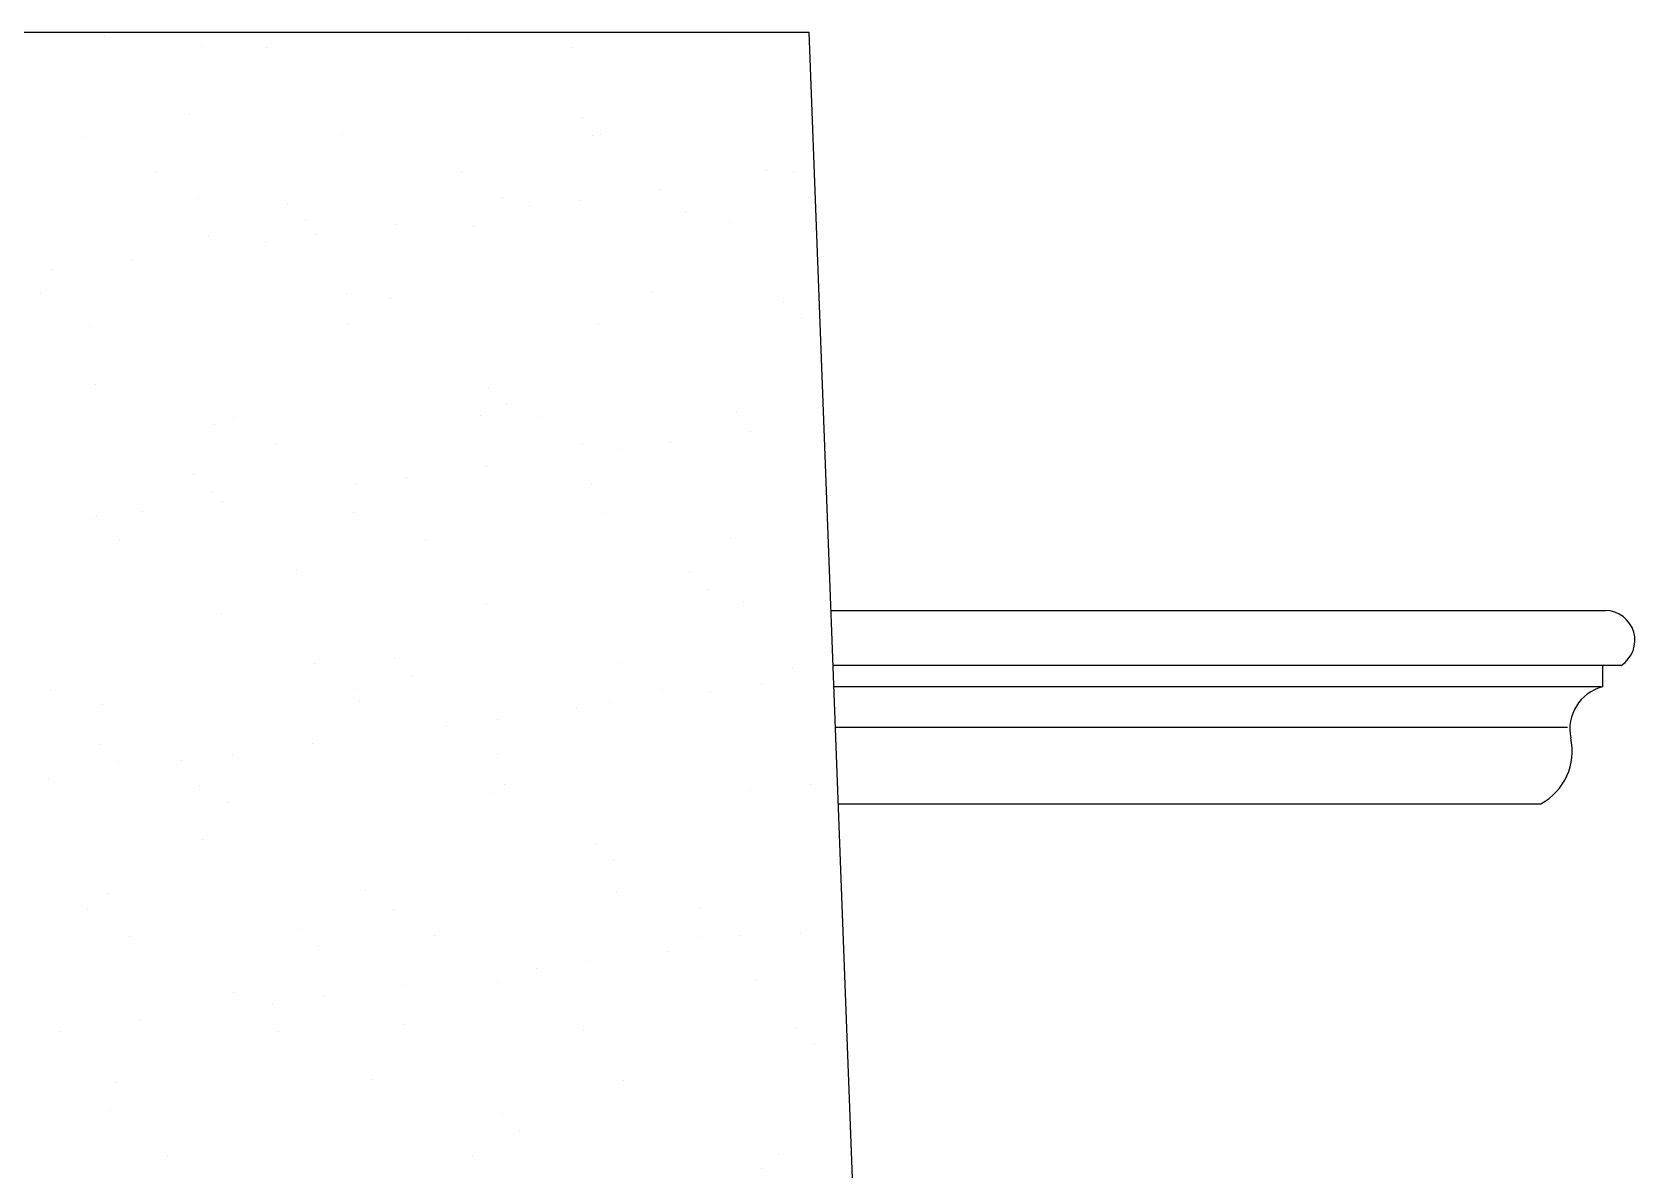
# Model space of a CAD drawing. Header units: inches. Extents: x 10 to 52.5, y 12.2 to 37.
# Drawn here: x 48.3269 to 48.8247, y 19.7474 to 20.1008 of the extents above; entities that cross this region are included whole.
import ezdxf

# ---------------------------------------------------------------- set-up
doc = ezdxf.new("R2010")
doc.units = ezdxf.units.IN
doc.header["$MEASUREMENT"] = 0
doc.layers.add('02', color=2, linetype='Continuous')

msp = doc.modelspace()

# ---------------------------------------------------------------- linework, layer by layer
at = {"layer": '02'}
for p, q in [((48.23735174849144, 20.10082076704424), (48.56823283408749, 20.10082076704424)), ((48.34923247141278, 20.09950962832084), (48.34923247141278, 20.09950962832084)), ((48.46215242844055, 20.09929323285763), (48.46215242844055, 20.09929323285763)), ((48.54193660556785, 20.10031090007982), (48.54193660556785, 20.10031090007982)), ((48.59336312183159, 19.43538478285194), (48.56823283408749, 20.10082076704424)), ((48.37982920334189, 20.0963272855501), (48.37982920334189, 20.0963272855501)), ((48.39978115945569, 20.09600725937929), (48.39978115945569, 20.09600725937929)), ((48.49470024391058, 20.09617972153358), (48.49470024391058, 20.09617972153358)), ((48.37574968298878, 20.07521108068471), (48.37574968298878, 20.07521108068471)), ((48.49771394520513, 20.07416341361244), (48.49771394520513, 20.07416341361244)), ((48.34307346037104, 20.06812361204942), (48.34307346037104, 20.06812361204942)), ((48.42285763749833, 20.0691412792716), (48.42285763749833, 20.0691412792716)), ((48.50082820896505, 20.06876731788219), (48.50082820896505, 20.06876731788219)), ((48.50333199846073, 20.06901541622068), (48.50333199846073, 20.06901541622068)), ((48.36527251753005, 20.05734910087488), (48.36527251753005, 20.05734910087488)), ((48.46019160198494, 20.05752156302918), (48.46019160198494, 20.05752156302918)), ((48.55511068632341, 20.05769402519803), (48.55511068632341, 20.05769402519803)), ((48.56332754854093, 20.05731615756525), (48.56332754854093, 20.05731615756525)), ((48.37812580317705, 20.04916065483706), (48.37812580317705, 20.04916065483706)), ((48.40608717080186, 20.04741189480995), (48.40608717080186, 20.04741189480995)), ((48.47304488763194, 20.04933311699136), (48.47304488763194, 20.04933311699136)), ((48.49714741434882, 20.04860337760186), (48.49714741434882, 20.04860337760186)), ((48.52192719057648, 20.05186569704386), (48.52192719057648, 20.05186569704386)), ((48.56796397197041, 20.04950557916021), (48.56796397197041, 20.04950557916021)), ((48.41170522417388, 20.04226389743274), (48.41170522417388, 20.04226389743274)), ((48.48128231368474, 20.04651469748063), (48.48128231368474, 20.04651469748063)), ((48.52984921003672, 20.04471686858454), (48.52984921003672, 20.04471686858454)), ((48.38174924089554, 20.03759769707397), (48.38174924089554, 20.03759769707397)), ((48.41510217937621, 20.03780191751724), (48.41510217937621, 20.03780191751724)), ((48.43988195572029, 20.04106423694469), (48.43988195572029, 20.04106423694469)), ((48.4640724659942, 20.0405636443815), (48.4640724659942, 20.0405636443815)), ((48.54385664312149, 20.04158131160369), (48.54385664312149, 20.04158131160369)), ((48.39923707871213, 20.03571323738145), (48.39923707871213, 20.03571323738145)), ((48.35783672086409, 20.03026277686007), (48.35783672086409, 20.03026277686007)), ((48.33305694452002, 20.02700045741807), (48.33305694452002, 20.02700045741807)), ((48.32947854695822, 20.01950978696408), (48.32947854695822, 20.01950978696408)), ((48.42439763141311, 20.01968224911837), (48.42439763141311, 20.01968224911837)), ((48.43822243574987, 20.01796534979661), (48.43822243574987, 20.01796534979661)), ((48.51931671586799, 20.01985471128722), (48.51931671586799, 20.01985471128722)), ((48.56018669796622, 20.01691768272434), (48.56018669796622, 20.01691768272434)), ((48.34499349792468, 20.00939402357329), (48.34499349792468, 20.00939402357329)), ((48.42477767505198, 20.01041169079548), (48.42477767505198, 20.01041169079548)), ((48.5027482465187, 20.01003772939151), (48.5027482465187, 20.01003772939151)), ((48.56580475122183, 20.01176968533258), (48.56580475122183, 20.01176968533258)), ((48.34659566146302, 19.99121383099412), (48.34659566146302, 19.99121383099412)), ((48.46855992356296, 19.99016616392185), (48.46855992356296, 19.99016616392185)), ((48.47417797693497, 19.98501816654464), (48.47417797693497, 19.98501816654464)), ((48.54577668067514, 19.98285172312756), (48.54577668067514, 19.98285172312756)), ((48.38366927844918, 19.97886810859785), (48.38366927844918, 19.97886810859785)), ((48.38988898948747, 19.98102409061397), (48.38988898948747, 19.98102409061397)), ((48.46599250354785, 19.98183405589083), (48.46599250354785, 19.98183405589083)), ((48.48480807394235, 19.98119655278282), (48.48480807394235, 19.98119655278282)), ((48.40274227513446, 19.9728356445907), (48.40274227513446, 19.9728356445907)), ((48.49766135958935, 19.973008106745), (48.49766135958935, 19.973008106745)), ((48.52524985522478, 19.9733858256281), (48.52524985522478, 19.9733858256281)), ((48.55002963156885, 19.97664814505555), (48.55002963156885, 19.97664814505555)), ((48.50938475456069, 19.97129714549231), (48.50938475456069, 19.97129714549231)), ((48.37693314927611, 19.96341464513392), (48.37693314927611, 19.96341464513392)), ((48.44320462036858, 19.96258436552892), (48.44320462036858, 19.96258436552892)), ((48.46798439659624, 19.96584668497092), (48.46798439659624, 19.96584668497092)), ((48.38255120264812, 19.95826664775671), (48.38255120264812, 19.95826664775671)), ((48.4273395197045, 19.96049568540769), (48.4273395197045, 19.96049568540769)), ((48.50069518851097, 19.96071961890851), (48.50069518851097, 19.96071961890851)), ((48.38593916174005, 19.9550452248863), (48.38593916174005, 19.9550452248863)), ((48.34529428473189, 19.94969422532307), (48.34529428473189, 19.94969422532307)), ((48.34691353547833, 19.95066443508261), (48.34691353547833, 19.95066443508261)), ((48.36115938551239, 19.9517829054443), (48.36115938551239, 19.9517829054443)), ((48.42669771260562, 19.95168210231935), (48.42669771260562, 19.95168210231935)), ((48.50466828407234, 19.95130814091538), (48.50466828407234, 19.95130814091538)), ((48.35409501903205, 19.94318477671771), (48.35409501903205, 19.94318477671771)), ((48.44901410337052, 19.94335723887201), (48.44901410337052, 19.94335723887201)), ((48.54393318782541, 19.94352970104086), (48.54393318782541, 19.94352970104086)), ((48.40906841422412, 19.93396810010602), (48.40906841422412, 19.93396810010602)), ((48.53103267644047, 19.93292043303375), (48.53103267644047, 19.93292043303375)), ((48.53665072969607, 19.92777243565655), (48.53665072969607, 19.92777243565655)), ((48.46791254110149, 19.9231044674147), (48.46791254110149, 19.9231044674147)), ((48.54769671822879, 19.92412213463689), (48.54769671822879, 19.92412213463689)), ((48.38558931600283, 19.92013852010717), (48.38558931600283, 19.92013852010717)), ((48.57501784477363, 19.92115747236533), (48.81548110428712, 19.92115747236533)), ((48.41450546144488, 19.9046990803676), (48.41450546144488, 19.9046990803676)), ((48.4394059020372, 19.90616891424582), (48.4394059020372, 19.90616891424582)), ((48.50942454589977, 19.9048715425219), (48.50942454589977, 19.9048715425219)), ((48.56316794127206, 19.90347388802041), (48.56316794127206, 19.90347388802041)), ((48.8203883198833, 19.90412336361481), (48.57566114035881, 19.90412336361481)), ((48.81455322795528, 19.90412336361481), (48.81455322795528, 19.89751521238071)), ((48.44502395540922, 19.90102091686861), (48.44502395540922, 19.90102091686861)), ((48.55335229621715, 19.89816827363978), (48.55335229621715, 19.89816827363978)), ((48.33243966263699, 19.89633817217549), (48.33243966263699, 19.89633817217549)), ((48.42735874709188, 19.89651063432978), (48.42735874709188, 19.89651063432978)), ((48.42861775015927, 19.89295251384322), (48.42861775015927, 19.89295251384322)), ((48.52227783154677, 19.89668309649863), (48.52227783154677, 19.89668309649863)), ((48.53748719555306, 19.89607959351855), (48.53748719555306, 19.89607959351855)), ((48.81410033347066, 19.89742604530187), (48.575914065684, 19.89742604530187)), ((48.34883357303197, 19.89193484660649), (48.34883357303197, 19.89193484660649)), ((48.49608683758861, 19.89062913299716), (48.49608683758861, 19.89062913299716)), ((48.50658832162599, 19.89257855243926), (48.50658832162599, 19.89257855243926)), ((48.45544196058045, 19.88527813343392), (48.45544196058045, 19.88527813343392)), ((48.47130706124454, 19.88736681355516), (48.47130706124454, 19.88736681355516)), ((48.80378111345208, 19.88482352170689), (48.57639000178761, 19.88482352170689)), ((48.34777912775035, 19.87941739545789), (48.34777912775035, 19.87941739545789)), ((48.414041602616, 19.87982767289799), (48.414041602616, 19.87982767289799)), ((48.35339718112237, 19.87426939808068), (48.35339718112237, 19.87426939808068)), ((48.37339672572426, 19.87447667333475), (48.37339672572426, 19.87447667333475)), ((48.38926182638834, 19.87656535347054), (48.38926182638834, 19.87656535347054)), ((48.47154116698521, 19.87672236921793), (48.47154116698521, 19.87672236921793)), ((48.33199636775981, 19.86902621281336), (48.33199636775981, 19.86902621281336)), ((48.37871149098947, 19.86685976645679), (48.37871149098947, 19.86685976645679)), ((48.46983257865514, 19.86437487893857), (48.46983257865514, 19.86437487893857)), ((48.47363057532794, 19.86703222862564), (48.47363057532794, 19.86703222862564)), ((48.54961675589885, 19.86539254616076), (48.54961675589885, 19.86539254616076)), ((48.56854965978282, 19.86720469077994), (48.56854965978282, 19.86720469077994)), ((48.38750935355647, 19.86140893163104), (48.38750935355647, 19.86140893163104)), ((48.57728375364541, 19.86115747236766), (48.79541714569068, 19.86115747236766)), ((48.37991439269836, 19.84997085042999), (48.37991439269836, 19.84997085042999)), ((48.50187865491471, 19.84892318335772), (48.50187865491471, 19.84892318335772)), ((48.50749670817032, 19.84377518598052), (48.50749670817032, 19.84377518598052)), ((48.35075361058562, 19.83320525813036), (48.35075361058562, 19.83320525813036)), ((48.43053778771291, 19.83422292535255), (48.43053778771291, 19.83422292535255)), ((48.50850835917964, 19.83384896396313), (48.50850835917964, 19.83384896396313)), ((48.34420284894741, 19.82820160795239), (48.34420284894741, 19.82820160795239)), ((48.4391219334023, 19.82837407010669), (48.4391219334023, 19.82837407010669)), ((48.53404101785718, 19.82854653227553), (48.53404101785718, 19.82854653227553)), ((48.35705613459441, 19.82001316191457), (48.35705613459441, 19.82001316191457)), ((48.41025188051145, 19.82217166456979), (48.41025188051145, 19.82217166456979)), ((48.4519752190493, 19.82018562408342), (48.4519752190493, 19.82018562408342)), ((48.53401391974631, 19.81947663832983), (48.53401391974631, 19.81947663832983)), ((48.54689430350418, 19.82035808623771), (48.54689430350418, 19.82035808623771)), ((48.56558963642902, 19.82086204154478), (48.56558963642902, 19.82086204154478)), ((48.41586993388346, 19.81702366719258), (48.41586993388346, 19.81702366719258)), ((48.52418927846457, 19.81541158102339), (48.52418927846457, 19.81541158102339)), ((48.48354440157282, 19.81006058144561), (48.48354440157282, 19.81006058144561)), ((48.49940950223691, 19.81214926158139), (48.49940950223691, 19.81214926158139)), ((48.44214404360837, 19.80461012092422), (48.44214404360837, 19.80461012092422)), ((48.47175261620878, 19.80564529046245), (48.47175261620878, 19.80564529046245)), ((48.55153679345249, 19.80666295768463), (48.55153679345249, 19.80666295768463)), ((48.38942939111012, 19.80267934315492), (48.38942939111012, 19.80267934315492)), ((48.40149916660021, 19.79925912136099), (48.40149916660021, 19.79925912136099)), ((48.4173642672643, 19.80134780148222), (48.4173642672643, 19.80134780148222)), ((48.36009880863576, 19.7938086608396), (48.36009880863576, 19.7938086608396)), ((48.3353190324081, 19.7905463413976), (48.3353190324081, 19.7905463413976)), ((48.40332796294688, 19.79053475621043), (48.40332796294688, 19.79053475621043)), ((48.44238714545946, 19.7927251195419), (48.44238714545946, 19.7927251195419)), ((48.49824704728535, 19.79070721836473), (48.49824704728535, 19.79070721836473)), ((48.56435140767581, 19.79167745246962), (48.56435140767581, 19.79167745246962)), ((48.56996946093141, 19.78652945509242), (48.56996946093141, 19.78652945509242)), ((48.35267364813927, 19.77447566965423), (48.35267364813927, 19.77447566965423)), ((48.43245782526656, 19.77549333687642), (48.43245782526656, 19.77549333687642)), ((48.51042839673328, 19.77511937547245), (48.51042839673328, 19.77511937547245)), ((48.3507603711726, 19.76597360075396), (48.3507603711726, 19.76597360075396)), ((48.47272463338896, 19.76492593368169), (48.47272463338896, 19.76492593368169)), ((48.47834268664456, 19.75977793630448), (48.47834268664456, 19.75977793630448)), ((48.36881932102124, 19.75187659770603), (48.36881932102124, 19.75187659770603)), ((48.46373840535971, 19.75204905986032), (48.46373840535971, 19.75204905986032)), ((48.5586574898146, 19.75222152202917), (48.5586574898146, 19.75222152202917)), ((48.55345683100614, 19.74793336920851), (48.55345683100614, 19.74793336920851))]:
    msp.add_line(p, q, dxfattribs=at)
for centre, radius, start, end in [((48.81544153250734, 19.91192217848441), 0.009235378661186682, 302.3869501841236, 89.75449263468533), ((48.81814068321119, 19.88430281839686), 0.01369077024458009, 105.1908216659035, 191.4795544216516), ((48.78686471537667, 19.87738626883077), 0.01834442419641238, 297.7888281087529, 13.20921069590808)]:
    msp.add_arc(centre, radius, start, end, dxfattribs=at)

doc.saveas('drawing.dxf')
